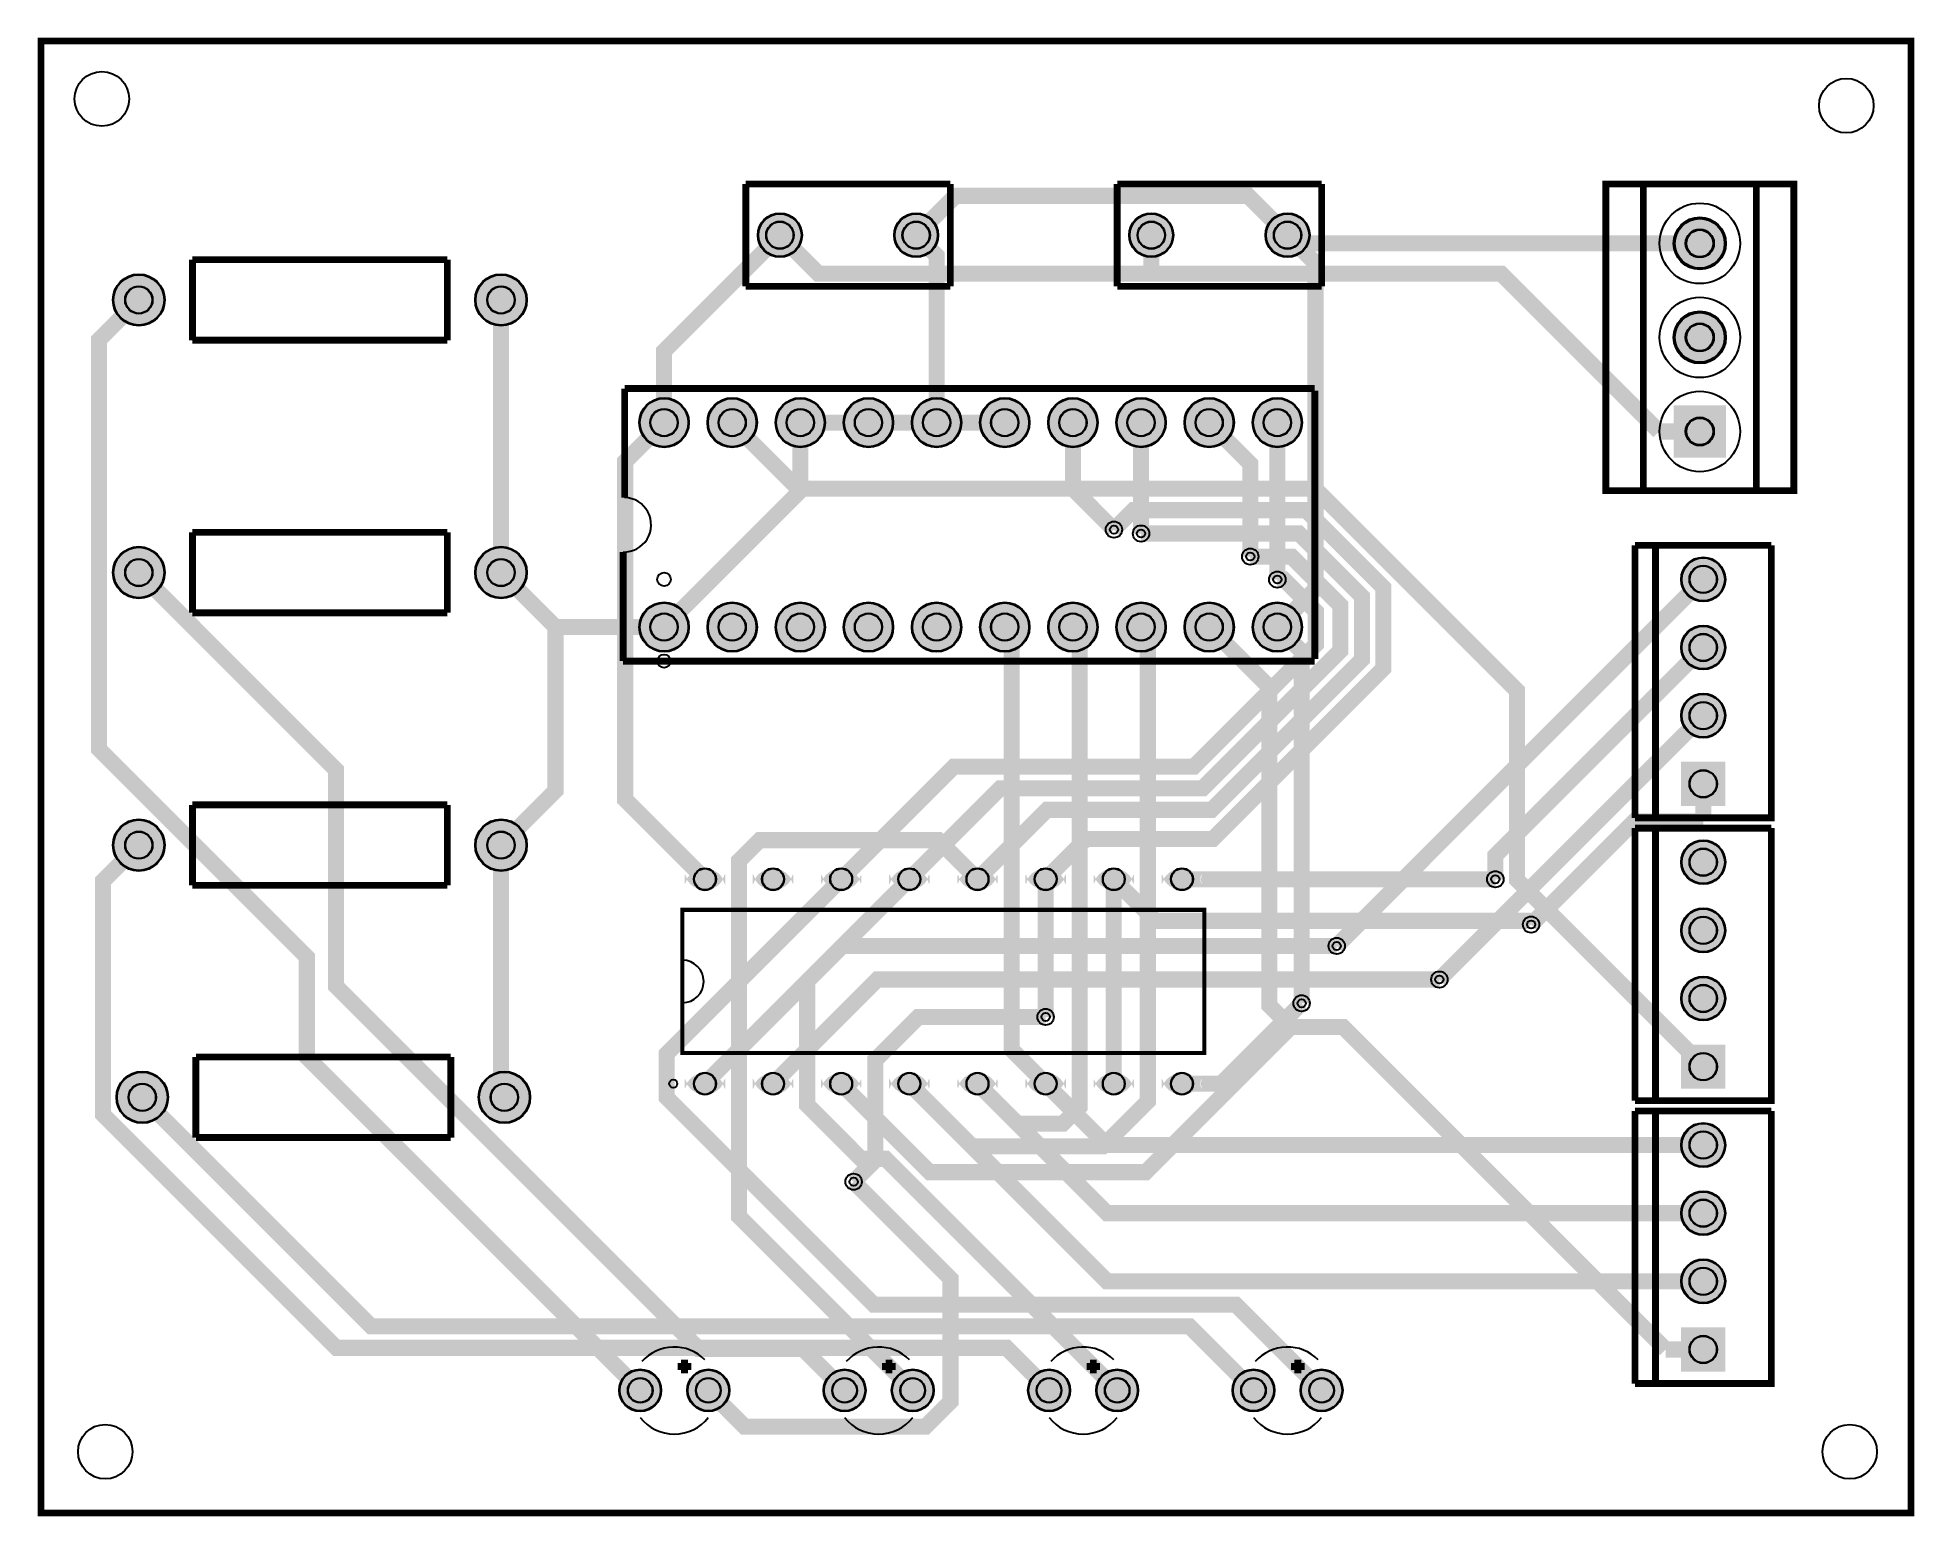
# Model space of a CAD drawing. Header units: millimetres. Extents: x 6.9 to 76.8, y -2.7 to 52.5.
import ezdxf

# ---------------------------------------------------------------- set-up
doc = ezdxf.new("R2010")
doc.units = ezdxf.units.MM
for name, color, linetype, true_color in [('BoardOutLine', 7, 'Continuous', 0xff00ff), ('BottomLayer', 7, 'Continuous', 0x0000ff), ('BottomSolderMaskLayer', 7, 'Continuous', 0xaa00ff), ('Document', 7, 'Continuous', 0xffffff), ('Hole', 7, 'Continuous', 0x222222), ('Multi-Layer', 7, 'Continuous', 0xc0c0c0), ('TopLayer', 7, 'Continuous', 0xff0000), ('TopSilkLayer', 7, 'Continuous', 0xffcc00), ('TopSolderMaskLayer', 7, 'Continuous', 0x800080)]:
    doc.layers.add(name, color=color, linetype=linetype, true_color=true_color)

msp = doc.modelspace()

# ---------------------------------------------------------------- hatches: boundary and pattern name
at = {"layer": 'BottomSolderMaskLayer'}
for points in [[(33.719, 45.085, 1), (35.369, 45.085, 1)], [(38.799, 45.085, 1), (40.449, 45.085, 1)], [(47.562, 45.085, 1), (49.212, 45.085, 1)], [(52.642, 45.085, 1), (54.292, 45.085, 1)], [(67.859, 44.78, 1), (69.809, 44.78, 1)], [(9.684, 42.672, 1), (11.614, 42.672, 1)], [(23.184, 42.672, 1), (25.114, 42.672, 1)], [(67.859, 41.275, 1), (69.809, 41.275, 1)], [(29.301, 38.1, 1), (31.151, 38.1, 1)], [(31.841, 38.1, 1), (33.691, 38.1, 1)], [(34.381, 38.1, 1), (36.231, 38.1, 1)], [(36.921, 38.1, 1), (38.771, 38.1, 1)], [(39.461, 38.1, 1), (41.311, 38.1, 1)], [(42.001, 38.1, 1), (43.851, 38.1, 1)], [(44.541, 38.1, 1), (46.391, 38.1, 1)], [(47.081, 38.1, 1), (48.931, 38.1, 1)], [(49.621, 38.1, 1), (51.471, 38.1, 1)], [(52.161, 38.1, 1), (54.011, 38.1, 1)], [(67.859, 38.745), (69.809, 38.745), (69.809, 36.794), (67.859, 36.794)], [(9.684, 32.512, 1), (11.614, 32.512, 1)], [(23.184, 32.512, 1), (25.114, 32.512, 1)], [(68.136, 32.258, 1), (69.786, 32.258, 1)], [(29.301, 30.48, 1), (31.151, 30.48, 1)], [(31.841, 30.48, 1), (33.691, 30.48, 1)], [(34.381, 30.48, 1), (36.231, 30.48, 1)], [(36.921, 30.48, 1), (38.771, 30.48, 1)], [(39.461, 30.48, 1), (41.311, 30.48, 1)], [(42.001, 30.48, 1), (43.851, 30.48, 1)], [(44.541, 30.48, 1), (46.391, 30.48, 1)], [(47.081, 30.48, 1), (48.931, 30.48, 1)], [(49.621, 30.48, 1), (51.471, 30.48, 1)], [(52.161, 30.48, 1), (54.011, 30.48, 1)], [(68.136, 29.718, 1), (69.786, 29.718, 1)], [(68.136, 27.178, 1), (69.786, 27.178, 1)], [(68.136, 23.813), (68.136, 25.463), (69.786, 25.463), (69.786, 23.813)], [(9.684, 22.352, 1), (11.614, 22.352, 1)], [(23.184, 22.352, 1), (25.114, 22.352, 1)], [(68.136, 21.717, 1), (69.786, 21.717, 1)], [(32.505, 21.27, -0.785398), (30.995, 21.27), (30.995, 20.894, -0.785398), (32.505, 20.894)], [(35.045, 21.27, -0.785398), (33.535, 21.27), (33.535, 20.894, -0.785398), (35.045, 20.894)], [(37.585, 21.27, -0.785398), (36.075, 21.27), (36.075, 20.894, -0.785398), (37.585, 20.894)], [(40.125, 21.27, -0.785398), (38.615, 21.27), (38.615, 20.894, -0.785398), (40.125, 20.894)], [(42.665, 21.27, -0.785398), (41.155, 21.27), (41.155, 20.894, -0.785398), (42.665, 20.894)], [(45.205, 21.27, -0.785398), (43.695, 21.27), (43.695, 20.894, -0.785398), (45.205, 20.894)], [(47.745, 21.27, -0.785398), (46.235, 21.27), (46.235, 20.894, -0.785398), (47.745, 20.894)], [(50.285, 21.27, -0.785398), (48.775, 21.27), (48.775, 20.894, -0.785398), (50.285, 20.894)], [(68.136, 19.177, 1), (69.786, 19.177, 1)], [(68.136, 16.637, 1), (69.786, 16.637, 1)], [(68.136, 13.272), (68.136, 14.922), (69.786, 14.922), (69.786, 13.272)], [(9.811, 12.954, 1), (11.741, 12.954, 1)], [(23.311, 12.954, 1), (25.241, 12.954, 1)], [(32.505, 13.65, -0.785398), (30.995, 13.65), (30.995, 13.274, -0.785398), (32.505, 13.274)], [(35.045, 13.65, -0.785398), (33.535, 13.65), (33.535, 13.274, -0.785398), (35.045, 13.274)], [(37.585, 13.65, -0.785398), (36.075, 13.65), (36.075, 13.274, -0.785398), (37.585, 13.274)], [(40.125, 13.65, -0.785398), (38.615, 13.65), (38.615, 13.274, -0.785398), (40.125, 13.274)], [(42.665, 13.65, -0.785398), (41.155, 13.65), (41.155, 13.274, -0.785398), (42.665, 13.274)], [(45.205, 13.65, -0.785398), (43.695, 13.65), (43.695, 13.274, -0.785398), (45.205, 13.274)], [(47.745, 13.65, -0.785398), (46.235, 13.65), (46.235, 13.274, -0.785398), (47.745, 13.274)], [(50.285, 13.65, -0.785398), (48.775, 13.65), (48.775, 13.274, -0.785398), (50.285, 13.274)], [(68.136, 11.176, 1), (69.786, 11.176, 1)], [(68.136, 8.636, 1), (69.786, 8.636, 1)], [(68.136, 6.096, 1), (69.786, 6.096, 1)], [(68.136, 2.731), (68.136, 4.381), (69.786, 4.381), (69.786, 2.731)], [(28.55, 2.032, 1), (30.124, 2.032, 1)], [(31.09, 2.032, 1), (32.664, 2.032, 1)], [(36.17, 2.032, 1), (37.744, 2.032, 1)], [(38.71, 2.032, 1), (40.284, 2.032, 1)], [(43.79, 2.032, 1), (45.364, 2.032, 1)], [(46.33, 2.032, 1), (47.904, 2.032, 1)], [(51.41, 2.032, 1), (52.984, 2.032, 1)], [(53.95, 2.032, 1), (55.524, 2.032, 1)]]:
    msp.add_hatch(color=256, dxfattribs=at).paths.add_polyline_path(points)
at = {"layer": 'Multi-Layer'}
for points in [[(33.744, 45.085, 1), (35.344, 45.085, 1)], [(38.824, 45.085, 1), (40.424, 45.085, 1)], [(47.587, 45.085, 1), (49.187, 45.085, 1)], [(52.667, 45.085, 1), (54.267, 45.085, 1)], [(67.909, 44.78, 1), (69.759, 44.78, 1)], [(9.709, 42.672, 1), (11.589, 42.672, 1)], [(23.209, 42.672, 1), (25.089, 42.672, 1)], [(67.909, 41.275, 1), (69.759, 41.275, 1)], [(29.326, 38.1, 1), (31.126, 38.1, 1)], [(31.866, 38.1, 1), (33.666, 38.1, 1)], [(34.406, 38.1, 1), (36.206, 38.1, 1)], [(36.946, 38.1, 1), (38.746, 38.1, 1)], [(39.486, 38.1, 1), (41.286, 38.1, 1)], [(42.026, 38.1, 1), (43.826, 38.1, 1)], [(44.566, 38.1, 1), (46.366, 38.1, 1)], [(47.106, 38.1, 1), (48.906, 38.1, 1)], [(49.646, 38.1, 1), (51.446, 38.1, 1)], [(52.186, 38.1, 1), (53.986, 38.1, 1)], [(67.909, 38.694), (69.759, 38.694), (69.759, 36.845), (67.909, 36.845)], [(9.709, 32.512, 1), (11.589, 32.512, 1)], [(23.209, 32.512, 1), (25.089, 32.512, 1)], [(68.161, 32.258, 1), (69.761, 32.258, 1)], [(29.326, 30.48, 1), (31.126, 30.48, 1)], [(31.866, 30.48, 1), (33.666, 30.48, 1)], [(34.406, 30.48, 1), (36.206, 30.48, 1)], [(36.946, 30.48, 1), (38.746, 30.48, 1)], [(39.486, 30.48, 1), (41.286, 30.48, 1)], [(42.026, 30.48, 1), (43.826, 30.48, 1)], [(44.566, 30.48, 1), (46.366, 30.48, 1)], [(47.106, 30.48, 1), (48.906, 30.48, 1)], [(49.646, 30.48, 1), (51.446, 30.48, 1)], [(52.186, 30.48, 1), (53.986, 30.48, 1)], [(68.161, 29.718, 1), (69.761, 29.718, 1)], [(68.161, 27.178, 1), (69.761, 27.178, 1)], [(68.161, 23.838), (68.161, 25.438), (69.761, 25.438), (69.761, 23.838)], [(9.709, 22.352, 1), (11.589, 22.352, 1)], [(23.209, 22.352, 1), (25.089, 22.352, 1)], [(68.161, 21.717, 1), (69.761, 21.717, 1)], [(32.48, 21.264, -0.785398), (31.02, 21.264), (31.02, 20.9, -0.785398), (32.48, 20.9)], [(35.02, 21.264, -0.785398), (33.56, 21.264), (33.56, 20.9, -0.785398), (35.02, 20.9)], [(37.56, 21.264, -0.785398), (36.1, 21.264), (36.1, 20.9, -0.785398), (37.56, 20.9)], [(40.1, 21.264, -0.785398), (38.64, 21.264), (38.64, 20.9, -0.785398), (40.1, 20.9)], [(42.64, 21.264, -0.785398), (41.18, 21.264), (41.18, 20.9, -0.785398), (42.64, 20.9)], [(45.18, 21.264, -0.785398), (43.72, 21.264), (43.72, 20.9, -0.785398), (45.18, 20.9)], [(47.72, 21.264, -0.785398), (46.26, 21.264), (46.26, 20.9, -0.785398), (47.72, 20.9)], [(50.26, 21.264, -0.785398), (48.8, 21.264), (48.8, 20.9, -0.785398), (50.26, 20.9)], [(68.161, 19.177, 1), (69.761, 19.177, 1)], [(68.161, 16.637, 1), (69.761, 16.637, 1)], [(68.161, 13.297), (68.161, 14.897), (69.761, 14.897), (69.761, 13.297)], [(9.836, 12.954, 1), (11.716, 12.954, 1)], [(23.336, 12.954, 1), (25.216, 12.954, 1)], [(32.48, 13.644, -0.785398), (31.02, 13.644), (31.02, 13.28, -0.785398), (32.48, 13.28)], [(35.02, 13.644, -0.785398), (33.56, 13.644), (33.56, 13.28, -0.785398), (35.02, 13.28)], [(37.56, 13.644, -0.785398), (36.1, 13.644), (36.1, 13.28, -0.785398), (37.56, 13.28)], [(40.1, 13.644, -0.785398), (38.64, 13.644), (38.64, 13.28, -0.785398), (40.1, 13.28)], [(42.64, 13.644, -0.785398), (41.18, 13.644), (41.18, 13.28, -0.785398), (42.64, 13.28)], [(45.18, 13.644, -0.785398), (43.72, 13.644), (43.72, 13.28, -0.785398), (45.18, 13.28)], [(47.72, 13.644, -0.785398), (46.26, 13.644), (46.26, 13.28, -0.785398), (47.72, 13.28)], [(50.26, 13.644, -0.785398), (48.8, 13.644), (48.8, 13.28, -0.785398), (50.26, 13.28)], [(68.161, 11.176, 1), (69.761, 11.176, 1)], [(68.161, 8.636, 1), (69.761, 8.636, 1)], [(68.161, 6.096, 1), (69.761, 6.096, 1)], [(68.161, 2.756), (68.161, 4.356), (69.761, 4.356), (69.761, 2.756)], [(28.575, 2.032, 1), (30.099, 2.032, 1)], [(31.115, 2.032, 1), (32.639, 2.032, 1)], [(36.195, 2.032, 1), (37.719, 2.032, 1)], [(38.735, 2.032, 1), (40.259, 2.032, 1)], [(43.815, 2.032, 1), (45.339, 2.032, 1)], [(46.355, 2.032, 1), (47.879, 2.032, 1)], [(51.435, 2.032, 1), (52.959, 2.032, 1)], [(53.975, 2.032, 1), (55.499, 2.032, 1)]]:
    msp.add_hatch(color=256, dxfattribs=at).paths.add_polyline_path(points)
at = {"layer": 'TopSolderMaskLayer'}
for points in [[(33.719, 45.085, 1), (35.369, 45.085, 1)], [(38.799, 45.085, 1), (40.449, 45.085, 1)], [(47.562, 45.085, 1), (49.212, 45.085, 1)], [(52.642, 45.085, 1), (54.292, 45.085, 1)], [(67.859, 44.78, 1), (69.809, 44.78, 1)], [(9.684, 42.672, 1), (11.614, 42.672, 1)], [(23.184, 42.672, 1), (25.114, 42.672, 1)], [(67.859, 41.275, 1), (69.809, 41.275, 1)], [(29.301, 38.1, 1), (31.151, 38.1, 1)], [(31.841, 38.1, 1), (33.691, 38.1, 1)], [(34.381, 38.1, 1), (36.231, 38.1, 1)], [(36.921, 38.1, 1), (38.771, 38.1, 1)], [(39.461, 38.1, 1), (41.311, 38.1, 1)], [(42.001, 38.1, 1), (43.851, 38.1, 1)], [(44.541, 38.1, 1), (46.391, 38.1, 1)], [(47.081, 38.1, 1), (48.931, 38.1, 1)], [(49.621, 38.1, 1), (51.471, 38.1, 1)], [(52.161, 38.1, 1), (54.011, 38.1, 1)], [(67.859, 38.745), (69.809, 38.745), (69.809, 36.794), (67.859, 36.794)], [(9.684, 32.512, 1), (11.614, 32.512, 1)], [(23.184, 32.512, 1), (25.114, 32.512, 1)], [(68.136, 32.258, 1), (69.786, 32.258, 1)], [(29.301, 30.48, 1), (31.151, 30.48, 1)], [(31.841, 30.48, 1), (33.691, 30.48, 1)], [(34.381, 30.48, 1), (36.231, 30.48, 1)], [(36.921, 30.48, 1), (38.771, 30.48, 1)], [(39.461, 30.48, 1), (41.311, 30.48, 1)], [(42.001, 30.48, 1), (43.851, 30.48, 1)], [(44.541, 30.48, 1), (46.391, 30.48, 1)], [(47.081, 30.48, 1), (48.931, 30.48, 1)], [(49.621, 30.48, 1), (51.471, 30.48, 1)], [(52.161, 30.48, 1), (54.011, 30.48, 1)], [(68.136, 29.718, 1), (69.786, 29.718, 1)], [(68.136, 27.178, 1), (69.786, 27.178, 1)], [(68.136, 23.813), (68.136, 25.463), (69.786, 25.463), (69.786, 23.813)], [(9.684, 22.352, 1), (11.614, 22.352, 1)], [(23.184, 22.352, 1), (25.114, 22.352, 1)], [(68.136, 21.717, 1), (69.786, 21.717, 1)], [(32.505, 21.27, -0.785398), (30.995, 21.27), (30.995, 20.894, -0.785398), (32.505, 20.894)], [(35.045, 21.27, -0.785398), (33.535, 21.27), (33.535, 20.894, -0.785398), (35.045, 20.894)], [(37.585, 21.27, -0.785398), (36.075, 21.27), (36.075, 20.894, -0.785398), (37.585, 20.894)], [(40.125, 21.27, -0.785398), (38.615, 21.27), (38.615, 20.894, -0.785398), (40.125, 20.894)], [(42.665, 21.27, -0.785398), (41.155, 21.27), (41.155, 20.894, -0.785398), (42.665, 20.894)], [(45.205, 21.27, -0.785398), (43.695, 21.27), (43.695, 20.894, -0.785398), (45.205, 20.894)], [(47.745, 21.27, -0.785398), (46.235, 21.27), (46.235, 20.894, -0.785398), (47.745, 20.894)], [(50.285, 21.27, -0.785398), (48.775, 21.27), (48.775, 20.894, -0.785398), (50.285, 20.894)], [(68.136, 19.177, 1), (69.786, 19.177, 1)], [(68.136, 16.637, 1), (69.786, 16.637, 1)], [(68.136, 13.272), (68.136, 14.922), (69.786, 14.922), (69.786, 13.272)], [(9.811, 12.954, 1), (11.741, 12.954, 1)], [(23.311, 12.954, 1), (25.241, 12.954, 1)], [(32.505, 13.65, -0.785398), (30.995, 13.65), (30.995, 13.274, -0.785398), (32.505, 13.274)], [(35.045, 13.65, -0.785398), (33.535, 13.65), (33.535, 13.274, -0.785398), (35.045, 13.274)], [(37.585, 13.65, -0.785398), (36.075, 13.65), (36.075, 13.274, -0.785398), (37.585, 13.274)], [(40.125, 13.65, -0.785398), (38.615, 13.65), (38.615, 13.274, -0.785398), (40.125, 13.274)], [(42.665, 13.65, -0.785398), (41.155, 13.65), (41.155, 13.274, -0.785398), (42.665, 13.274)], [(45.205, 13.65, -0.785398), (43.695, 13.65), (43.695, 13.274, -0.785398), (45.205, 13.274)], [(47.745, 13.65, -0.785398), (46.235, 13.65), (46.235, 13.274, -0.785398), (47.745, 13.274)], [(50.285, 13.65, -0.785398), (48.775, 13.65), (48.775, 13.274, -0.785398), (50.285, 13.274)], [(68.136, 11.176, 1), (69.786, 11.176, 1)], [(68.136, 8.636, 1), (69.786, 8.636, 1)], [(68.136, 6.096, 1), (69.786, 6.096, 1)], [(68.136, 2.731), (68.136, 4.381), (69.786, 4.381), (69.786, 2.731)], [(28.55, 2.032, 1), (30.124, 2.032, 1)], [(31.09, 2.032, 1), (32.664, 2.032, 1)], [(36.17, 2.032, 1), (37.744, 2.032, 1)], [(38.71, 2.032, 1), (40.284, 2.032, 1)], [(43.79, 2.032, 1), (45.364, 2.032, 1)], [(46.33, 2.032, 1), (47.904, 2.032, 1)], [(51.41, 2.032, 1), (52.984, 2.032, 1)], [(53.95, 2.032, 1), (55.524, 2.032, 1)]]:
    msp.add_hatch(color=256, dxfattribs=at).paths.add_polyline_path(points)

# ---------------------------------------------------------------- linework, layer by layer
at = {"layer": 'BoardOutLine', "const_width": 0.254}
msp.add_lwpolyline([(7, 48.999), (7, 52.324), (76.708, 52.324), (76.708, -2.54), (7, -2.54), (7, 48.999)], close=True, dxfattribs=at)
at = {"layer": 'BottomLayer', "const_width": 0.6}
for points in [[(30.226, 38.1), (30.226, 40.767), (34.544, 45.085)], [(40.386, 38.1), (40.386, 44.323), (39.624, 45.085)], [(53.086, 30.48), (54.51, 31.904), (54.51, 44.042), (53.467, 45.085)], [(10.649, 42.672), (9.165, 41.188), (9.165, 25.93), (16.911, 18.185), (16.911, 14.458), (29.337, 2.032)], [(24.149, 42.672), (24.149, 32.512)], [(31.75, 21.082), (28.778, 24.054), (28.778, 36.652), (30.226, 38.1)], [(30.226, 30.48), (35.306, 35.56), (35.306, 38.1)], [(45.466, 38.1), (45.466, 35.64), (46.995, 34.111)], [(48.006, 38.1), (48.006, 33.966)], [(50.546, 38.1), (52.077, 36.569), (52.077, 33.108)], [(53.086, 38.1), (53.086, 32.251)], [(36.957, 2.032), (35.415, 3.574), (31.522, 3.574), (17.998, 17.098), (17.998, 25.163), (10.649, 32.512)], [(68.961, 32.258), (55.299, 18.596)], [(48.006, 30.48), (48.26, 30.226), (48.26, 12.806), (46.578, 11.124), (41.708, 11.124), (39.37, 13.462)], [(45.466, 30.48), (45.72, 30.226), (45.72, 12.605), (45.089, 11.974), (43.398, 11.974), (41.91, 13.462)], [(42.926, 30.48), (43.18, 30.226), (43.18, 14.732), (44.45, 13.462)], [(50.546, 30.48), (52.786, 28.24), (52.786, 16.377), (53.588, 15.575)], [(53.086, 30.48), (53.99, 29.576), (53.99, 16.459)], [(68.961, 29.718), (61.212, 21.969), (61.212, 21.082)], [(68.961, 27.178), (59.127, 17.344)], [(68.961, 24.638), (68.961, 23.236)], [(68.961, 23.236), (66.389, 23.236), (62.546, 19.393)], [(24.276, 12.954), (24.149, 13.081), (24.149, 22.352)], [(39.497, 2.032), (33.02, 8.509), (33.02, 21.768), (33.792, 22.539), (40.453, 22.539), (41.91, 21.082)], [(47.117, 2.032), (38.489, 10.66), (37.573, 10.66), (35.56, 12.674), (35.56, 17.272), (39.37, 21.082)], [(44.45, 21.082), (44.45, 15.95)], [(46.99, 21.082), (46.99, 13.462)], [(53.588, 15.575), (48.179, 10.165), (40.127, 10.165), (36.83, 13.462)], [(67.559, 3.556), (55.541, 15.575), (53.588, 15.575)], [(31.877, 2.032), (33.226, 0.683), (39.972, 0.683), (40.902, 1.613), (40.902, 6.196), (37.292, 9.807)], [(68.961, 3.556), (67.559, 3.556)]]:
    msp.add_lwpolyline(points, dxfattribs=at)
at = {"layer": 'BottomSolderMaskLayer'}
for centre, radius in [((34.544, 45.085), 0.825), ((34.544, 45.085), 0.516), ((39.624, 45.085), 0.825), ((39.624, 45.085), 0.516), ((48.387, 45.085), 0.825), ((48.387, 45.085), 0.516), ((53.467, 45.085), 0.825), ((53.467, 45.085), 0.516), ((68.834, 44.78), 0.975), ((68.834, 44.78), 0.528), ((10.649, 42.672), 0.965), ((24.149, 42.672), 0.965), ((10.649, 42.672), 0.514), ((24.149, 42.672), 0.514), ((68.834, 41.275), 0.975), ((68.834, 41.275), 0.528), ((30.226, 38.1), 0.925), ((30.226, 38.1), 0.514), ((32.766, 38.1), 0.925), ((32.766, 38.1), 0.514), ((35.306, 38.1), 0.925), ((35.306, 38.1), 0.514), ((37.846, 38.1), 0.925), ((37.846, 38.1), 0.514), ((40.386, 38.1), 0.925), ((40.386, 38.1), 0.514), ((42.926, 38.1), 0.925), ((42.926, 38.1), 0.514), ((45.466, 38.1), 0.925), ((45.466, 38.1), 0.514), ((48.006, 38.1), 0.925), ((48.006, 38.1), 0.514), ((50.546, 38.1), 0.925), ((50.546, 38.1), 0.514), ((53.086, 38.1), 0.925), ((53.086, 38.1), 0.514), ((68.834, 37.77), 0.528), ((10.649, 32.512), 0.965), ((10.649, 32.512), 0.514), ((24.149, 32.512), 0.965), ((24.149, 32.512), 0.514), ((68.961, 32.258), 0.825), ((68.961, 32.258), 0.516), ((30.226, 30.48), 0.925), ((30.226, 30.48), 0.514), ((32.766, 30.48), 0.925), ((32.766, 30.48), 0.514), ((35.306, 30.48), 0.925), ((35.306, 30.48), 0.514), ((37.846, 30.48), 0.925), ((37.846, 30.48), 0.514), ((40.386, 30.48), 0.925), ((40.386, 30.48), 0.514), ((42.926, 30.48), 0.925), ((42.926, 30.48), 0.514), ((45.466, 30.48), 0.925), ((45.466, 30.48), 0.514), ((48.006, 30.48), 0.925), ((48.006, 30.48), 0.514), ((50.546, 30.48), 0.925), ((50.546, 30.48), 0.514), ((53.086, 30.48), 0.925), ((53.086, 30.48), 0.514), ((68.961, 29.718), 0.825), ((68.961, 29.718), 0.516), ((68.961, 27.178), 0.825), ((68.961, 27.178), 0.516), ((68.961, 24.638), 0.516), ((10.649, 22.352), 0.965), ((24.149, 22.352), 0.965), ((10.649, 22.352), 0.514), ((24.149, 22.352), 0.514), ((68.961, 21.717), 0.825), ((68.961, 21.717), 0.516), ((31.75, 21.082), 0.414), ((34.29, 21.082), 0.414), ((36.83, 21.082), 0.414), ((39.37, 21.082), 0.414), ((41.91, 21.082), 0.414), ((44.45, 21.082), 0.414), ((46.99, 21.082), 0.414), ((49.53, 21.082), 0.414), ((68.961, 19.177), 0.825), ((68.961, 19.177), 0.516), ((68.961, 16.637), 0.825), ((68.961, 16.637), 0.516), ((68.961, 14.097), 0.516), ((10.776, 12.954), 0.965), ((10.776, 12.954), 0.514), ((24.276, 12.954), 0.965), ((24.276, 12.954), 0.514), ((31.75, 13.462), 0.414), ((34.29, 13.462), 0.414), ((36.83, 13.462), 0.414), ((39.37, 13.462), 0.414), ((41.91, 13.462), 0.414), ((44.45, 13.462), 0.414), ((46.99, 13.462), 0.414), ((49.53, 13.462), 0.414), ((68.961, 11.176), 0.825), ((68.961, 11.176), 0.516), ((68.961, 8.636), 0.825), ((68.961, 8.636), 0.516), ((68.961, 6.096), 0.825), ((68.961, 6.096), 0.516), ((68.961, 3.556), 0.516), ((29.337, 2.032), 0.787), ((31.877, 2.032), 0.787), ((36.957, 2.032), 0.787), ((39.497, 2.032), 0.787), ((44.577, 2.032), 0.787), ((47.117, 2.032), 0.787), ((52.197, 2.032), 0.787), ((54.737, 2.032), 0.787), ((29.337, 2.032), 0.465), ((31.877, 2.032), 0.465), ((36.957, 2.032), 0.465), ((39.497, 2.032), 0.465), ((44.577, 2.032), 0.465), ((47.117, 2.032), 0.465), ((52.197, 2.032), 0.465), ((54.737, 2.032), 0.465)]:
    msp.add_circle(centre, radius, dxfattribs=at)
at = {"layer": 'Document'}
for centre, radius in [((30.226, 29.21), 0.25), ((30.568, 13.462), 0.15)]:
    msp.add_circle(centre, radius, dxfattribs=at)
at = {"layer": 'Hole'}
for centre in [(46.995, 34.111), (48.006, 33.966), (52.077, 33.108), (53.086, 32.251), (61.212, 21.082), (62.546, 19.393), (55.299, 18.596), (59.127, 17.344), (44.45, 15.95), (53.99, 16.459), (37.292, 9.807)]:
    msp.add_circle(centre, 0.153, dxfattribs=at)
at = {"layer": 'Multi-Layer'}
for centre, radius in [((9.271, 50.165), 1.016), ((74.295, 49.911), 1.016), ((34.544, 45.085), 0.8), ((34.544, 45.085), 0.5), ((39.624, 45.085), 0.8), ((39.624, 45.085), 0.5), ((48.387, 45.085), 0.8), ((48.387, 45.085), 0.5), ((53.467, 45.085), 0.8), ((53.467, 45.085), 0.5), ((68.834, 44.78), 0.925), ((68.834, 44.78), 0.5), ((10.649, 42.672), 0.94), ((24.149, 42.672), 0.94), ((10.649, 42.672), 0.5), ((24.149, 42.672), 0.5), ((68.834, 41.275), 0.925), ((68.834, 41.275), 0.5), ((30.226, 38.1), 0.9), ((30.226, 38.1), 0.5), ((32.766, 38.1), 0.9), ((32.766, 38.1), 0.5), ((35.306, 38.1), 0.9), ((35.306, 38.1), 0.5), ((37.846, 38.1), 0.9), ((37.846, 38.1), 0.5), ((40.386, 38.1), 0.9), ((40.386, 38.1), 0.5), ((42.926, 38.1), 0.9), ((42.926, 38.1), 0.5), ((45.466, 38.1), 0.9), ((45.466, 38.1), 0.5), ((48.006, 38.1), 0.9), ((48.006, 38.1), 0.5), ((50.546, 38.1), 0.9), ((50.546, 38.1), 0.5), ((53.086, 38.1), 0.9), ((53.086, 38.1), 0.5), ((68.834, 37.77), 0.5), ((46.995, 34.111), 0.305), ((48.006, 33.966), 0.305), ((10.649, 32.512), 0.94), ((10.649, 32.512), 0.5), ((24.149, 32.512), 0.94), ((24.149, 32.512), 0.5), ((52.077, 33.108), 0.305), ((68.961, 32.258), 0.8), ((53.086, 32.251), 0.305), ((68.961, 32.258), 0.5), ((30.226, 30.48), 0.9), ((30.226, 30.48), 0.5), ((32.766, 30.48), 0.9), ((32.766, 30.48), 0.5), ((35.306, 30.48), 0.9), ((35.306, 30.48), 0.5), ((37.846, 30.48), 0.9), ((37.846, 30.48), 0.5), ((40.386, 30.48), 0.9), ((40.386, 30.48), 0.5), ((42.926, 30.48), 0.9), ((42.926, 30.48), 0.5), ((45.466, 30.48), 0.9), ((45.466, 30.48), 0.5), ((48.006, 30.48), 0.9), ((48.006, 30.48), 0.5), ((50.546, 30.48), 0.9), ((50.546, 30.48), 0.5), ((53.086, 30.48), 0.9), ((53.086, 30.48), 0.5), ((68.961, 29.718), 0.8), ((68.961, 29.718), 0.5), ((68.961, 27.178), 0.8), ((68.961, 27.178), 0.5), ((68.961, 24.638), 0.5), ((10.649, 22.352), 0.94), ((24.149, 22.352), 0.94), ((10.649, 22.352), 0.5), ((24.149, 22.352), 0.5), ((68.961, 21.717), 0.8), ((68.961, 21.717), 0.5), ((31.75, 21.082), 0.4), ((34.29, 21.082), 0.4), ((36.83, 21.082), 0.4), ((39.37, 21.082), 0.4), ((41.91, 21.082), 0.4), ((44.45, 21.082), 0.4), ((46.99, 21.082), 0.4), ((49.53, 21.082), 0.4), ((61.212, 21.082), 0.305), ((62.546, 19.393), 0.305), ((68.961, 19.177), 0.8), ((68.961, 19.177), 0.5), ((55.299, 18.596), 0.305), ((59.127, 17.344), 0.305), ((68.961, 16.637), 0.8), ((68.961, 16.637), 0.5), ((44.45, 15.95), 0.305), ((53.99, 16.459), 0.305), ((68.961, 14.097), 0.5), ((10.776, 12.954), 0.94), ((10.776, 12.954), 0.5), ((24.276, 12.954), 0.94), ((24.276, 12.954), 0.5), ((31.75, 13.462), 0.4), ((34.29, 13.462), 0.4), ((36.83, 13.462), 0.4), ((39.37, 13.462), 0.4), ((41.91, 13.462), 0.4), ((44.45, 13.462), 0.4), ((46.99, 13.462), 0.4), ((49.53, 13.462), 0.4), ((68.961, 11.176), 0.8), ((68.961, 11.176), 0.5), ((37.292, 9.807), 0.305), ((68.961, 8.636), 0.8), ((68.961, 8.636), 0.5), ((68.961, 6.096), 0.8), ((68.961, 6.096), 0.5), ((68.961, 3.556), 0.5), ((29.337, 2.032), 0.762), ((29.337, 2.032), 0.45), ((31.877, 2.032), 0.762), ((31.877, 2.032), 0.45), ((36.957, 2.032), 0.762), ((36.957, 2.032), 0.45), ((39.497, 2.032), 0.762), ((39.497, 2.032), 0.45), ((44.577, 2.032), 0.762), ((44.577, 2.032), 0.45), ((47.117, 2.032), 0.762), ((47.117, 2.032), 0.45), ((52.197, 2.032), 0.762), ((52.197, 2.032), 0.45), ((54.737, 2.032), 0.762), ((54.737, 2.032), 0.45), ((9.398, -0.254), 1.016), ((74.422, -0.254), 1.016)]:
    msp.add_circle(centre, radius, dxfattribs=at)
at = {"layer": 'TopLayer', "const_width": 0.6}
for points in [[(39.624, 45.085), (41.09, 46.551), (52.001, 46.551), (53.467, 45.085)], [(34.544, 45.085), (35.974, 43.655), (48.387, 43.655)], [(48.387, 43.655), (48.387, 45.085)], [(68.834, 44.78), (53.772, 44.78), (53.467, 45.085)], [(67.308, 37.77), (61.423, 43.655), (48.387, 43.655)], [(68.961, 14.097), (68.961, 14.12), (62.019, 21.062), (62.019, 28.111), (54.491, 35.639), (35.227, 35.639), (32.766, 38.1)], [(37.846, 38.1), (35.306, 38.1)], [(40.386, 38.1), (37.846, 38.1)], [(42.926, 38.1), (40.386, 38.1)], [(68.834, 37.77), (67.308, 37.77)], [(46.995, 34.111), (47.721, 34.836), (54.159, 34.836), (57.041, 31.954), (57.041, 28.936), (50.687, 22.582), (45.95, 22.582), (44.45, 21.082)], [(48.006, 33.966), (53.894, 33.966), (56.238, 31.622), (56.238, 29.269), (50.637, 23.668), (44.497, 23.668), (41.91, 21.082)], [(52.077, 33.108), (53.617, 33.108), (55.435, 31.291), (55.435, 29.601), (50.305, 24.471), (42.759, 24.471), (39.37, 21.082)], [(26.181, 30.48), (24.149, 32.512)], [(53.086, 32.251), (53.339, 32.251), (54.522, 31.068), (54.522, 29.824), (49.972, 25.274), (41.022, 25.274), (36.83, 21.082)], [(26.181, 30.48), (26.181, 24.384), (24.149, 22.352)], [(30.226, 30.48), (26.181, 30.48)], [(10.649, 22.352), (9.31, 21.013), (9.31, 12.32), (18.014, 3.616), (42.993, 3.616), (44.577, 2.032)], [(54.737, 2.032), (51.547, 5.222), (38.05, 5.222), (30.324, 12.948), (30.324, 14.576), (36.83, 21.082)], [(62.546, 19.393), (62.407, 19.533), (48.539, 19.533), (46.99, 21.082)], [(49.53, 21.082), (61.212, 21.082)], [(31.75, 13.462), (36.884, 18.596), (55.299, 18.596)], [(34.29, 13.462), (38.172, 17.344), (59.127, 17.344)], [(37.292, 9.807), (38.1, 10.615), (38.1, 14.344), (39.706, 15.95), (44.45, 15.95)], [(49.53, 13.462), (50.993, 13.462), (53.99, 16.459)], [(68.961, 6.096), (46.736, 6.096), (39.37, 13.462)], [(68.961, 8.636), (46.736, 8.636), (41.91, 13.462)], [(68.961, 11.176), (46.736, 11.176), (44.45, 13.462)], [(52.197, 2.032), (49.81, 4.419), (19.311, 4.419), (10.776, 12.954)]]:
    msp.add_lwpolyline(points, dxfattribs=at)
at = {"layer": 'TopSilkLayer', "const_width": 0.254}
for points in [[(33.274, 46.99), (40.894, 46.99)], [(33.274, 43.18), (33.274, 46.99)], [(40.894, 46.99), (40.894, 43.18)], [(47.117, 46.99), (54.737, 46.99)], [(47.117, 43.18), (47.117, 46.99)], [(54.737, 46.99), (54.737, 43.18)], [(66.726, 46.99), (66.726, 35.56)], [(70.942, 35.56), (70.942, 46.99)], [(12.649, 44.172), (22.149, 44.172)], [(12.649, 41.172), (12.649, 44.172)], [(22.149, 44.172), (22.149, 41.172)], [(40.894, 43.18), (33.274, 43.18)], [(54.737, 43.18), (47.117, 43.18)], [(22.149, 41.172), (12.649, 41.172)], [(28.756, 39.37), (28.756, 35.687)], [(28.756, 39.37), (54.483, 39.37)], [(54.483, 39.29), (54.483, 29.29)], [(28.756, 35.687), (28.756, 35.306)], [(12.649, 34.012), (22.149, 34.012)], [(12.649, 31.012), (12.649, 34.012)], [(22.149, 34.012), (22.149, 31.012)], [(66.421, 23.368), (66.421, 33.528)], [(66.421, 33.528), (71.501, 33.528)], [(66.421, 23.368), (71.501, 23.368), (71.501, 33.528)], [(67.183, 23.368), (67.183, 33.528)], [(28.702, 29.21), (28.702, 33.274)], [(22.149, 31.012), (12.649, 31.012)], [(28.702, 29.21), (54.483, 29.21)], [(12.649, 23.852), (22.149, 23.852)], [(12.649, 20.852), (12.649, 23.852)], [(22.149, 23.852), (22.149, 20.852)], [(66.421, 12.827), (66.421, 22.987)], [(66.421, 22.987), (71.501, 22.987)], [(66.421, 12.827), (71.501, 12.827), (71.501, 22.987)], [(67.183, 12.827), (67.183, 22.987)], [(22.149, 20.852), (12.649, 20.852)], [(12.776, 14.454), (22.276, 14.454)], [(12.776, 11.454), (12.776, 14.454)], [(22.276, 14.454), (22.276, 11.454)], [(66.421, 2.286), (66.421, 12.446)], [(66.421, 12.446), (71.501, 12.446)], [(66.421, 2.286), (71.501, 2.286), (71.501, 12.446)], [(67.183, 2.286), (67.183, 12.446)], [(22.276, 11.454), (12.776, 11.454)], [(30.734, 2.921), (31.242, 2.921)], [(30.988, 3.175), (30.988, 2.667)], [(38.354, 2.921), (38.862, 2.921)], [(38.608, 3.175), (38.608, 2.667)], [(45.974, 2.921), (46.482, 2.921)], [(46.228, 3.175), (46.228, 2.667)], [(53.594, 2.921), (54.102, 2.921)], [(53.848, 3.175), (53.848, 2.667)]]:
    msp.add_lwpolyline(points, dxfattribs=at)
at = {"layer": 'TopSilkLayer'}
for points, const_width in [([(65.329, 35.56), (65.329, 46.99), (66.726, 46.99), (70.942, 46.99), (72.339, 46.99), (72.339, 35.56), (70.942, 35.56), (66.726, 35.56), (65.329, 35.56)], 0.254), ([(30.911, 14.603), (30.911, 19.941), (50.369, 19.941), (50.369, 14.603), (30.911, 14.603)], 0.152)]:
    msp.add_lwpolyline(points, close=True, dxfattribs=dict(at, const_width=const_width))
for centre, radius in [((68.834, 44.78), 1.499), ((68.834, 41.275), 1.499), ((68.834, 37.77), 1.499), ((30.226, 32.258), 0.254), ((30.568, 13.462), 0.15)]:
    msp.add_circle(centre, radius, dxfattribs=at)
for centre, radius, start, end in [((28.729, 34.29), 1.016, 268.47772, 88.47772), ((30.911, 17.272), 0.794, 270, 90), ((30.607, 2.032), 1.616, 45.00018, 138.3661), ((38.227, 2.032), 1.616, 45.00018, 138.3661), ((45.847, 2.032), 1.616, 45.00018, 138.3661), ((53.467, 2.032), 1.616, 45.00018, 138.3661), ((30.607, 2.032), 1.626, 218.65954, 321.34046), ((38.227, 2.032), 1.626, 218.65954, 321.34046), ((45.847, 2.032), 1.626, 218.65954, 321.34046), ((53.467, 2.032), 1.626, 218.65954, 321.34046)]:
    msp.add_arc(centre, radius, start, end, dxfattribs=at)
at = {"layer": 'TopSolderMaskLayer'}
for centre, radius in [((34.544, 45.085), 0.825), ((34.544, 45.085), 0.516), ((39.624, 45.085), 0.825), ((39.624, 45.085), 0.516), ((48.387, 45.085), 0.825), ((48.387, 45.085), 0.516), ((53.467, 45.085), 0.825), ((53.467, 45.085), 0.516), ((68.834, 44.78), 0.975), ((68.834, 44.78), 0.528), ((10.649, 42.672), 0.965), ((24.149, 42.672), 0.965), ((10.649, 42.672), 0.514), ((24.149, 42.672), 0.514), ((68.834, 41.275), 0.975), ((68.834, 41.275), 0.528), ((30.226, 38.1), 0.925), ((30.226, 38.1), 0.514), ((32.766, 38.1), 0.925), ((32.766, 38.1), 0.514), ((35.306, 38.1), 0.925), ((35.306, 38.1), 0.514), ((37.846, 38.1), 0.925), ((37.846, 38.1), 0.514), ((40.386, 38.1), 0.925), ((40.386, 38.1), 0.514), ((42.926, 38.1), 0.925), ((42.926, 38.1), 0.514), ((45.466, 38.1), 0.925), ((45.466, 38.1), 0.514), ((48.006, 38.1), 0.925), ((48.006, 38.1), 0.514), ((50.546, 38.1), 0.925), ((50.546, 38.1), 0.514), ((53.086, 38.1), 0.925), ((53.086, 38.1), 0.514), ((68.834, 37.77), 0.528), ((10.649, 32.512), 0.965), ((10.649, 32.512), 0.514), ((24.149, 32.512), 0.965), ((24.149, 32.512), 0.514), ((68.961, 32.258), 0.825), ((68.961, 32.258), 0.516), ((30.226, 30.48), 0.925), ((30.226, 30.48), 0.514), ((32.766, 30.48), 0.925), ((32.766, 30.48), 0.514), ((35.306, 30.48), 0.925), ((35.306, 30.48), 0.514), ((37.846, 30.48), 0.925), ((37.846, 30.48), 0.514), ((40.386, 30.48), 0.925), ((40.386, 30.48), 0.514), ((42.926, 30.48), 0.925), ((42.926, 30.48), 0.514), ((45.466, 30.48), 0.925), ((45.466, 30.48), 0.514), ((48.006, 30.48), 0.925), ((48.006, 30.48), 0.514), ((50.546, 30.48), 0.925), ((50.546, 30.48), 0.514), ((53.086, 30.48), 0.925), ((53.086, 30.48), 0.514), ((68.961, 29.718), 0.825), ((68.961, 29.718), 0.516), ((68.961, 27.178), 0.825), ((68.961, 27.178), 0.516), ((68.961, 24.638), 0.516), ((10.649, 22.352), 0.965), ((24.149, 22.352), 0.965), ((10.649, 22.352), 0.514), ((24.149, 22.352), 0.514), ((68.961, 21.717), 0.825), ((68.961, 21.717), 0.516), ((31.75, 21.082), 0.414), ((34.29, 21.082), 0.414), ((36.83, 21.082), 0.414), ((39.37, 21.082), 0.414), ((41.91, 21.082), 0.414), ((44.45, 21.082), 0.414), ((46.99, 21.082), 0.414), ((49.53, 21.082), 0.414), ((68.961, 19.177), 0.825), ((68.961, 19.177), 0.516), ((68.961, 16.637), 0.825), ((68.961, 16.637), 0.516), ((68.961, 14.097), 0.516), ((10.776, 12.954), 0.965), ((10.776, 12.954), 0.514), ((24.276, 12.954), 0.965), ((24.276, 12.954), 0.514), ((31.75, 13.462), 0.414), ((34.29, 13.462), 0.414), ((36.83, 13.462), 0.414), ((39.37, 13.462), 0.414), ((41.91, 13.462), 0.414), ((44.45, 13.462), 0.414), ((46.99, 13.462), 0.414), ((49.53, 13.462), 0.414), ((68.961, 11.176), 0.825), ((68.961, 11.176), 0.516), ((68.961, 8.636), 0.825), ((68.961, 8.636), 0.516), ((68.961, 6.096), 0.825), ((68.961, 6.096), 0.516), ((68.961, 3.556), 0.516), ((29.337, 2.032), 0.787), ((31.877, 2.032), 0.787), ((36.957, 2.032), 0.787), ((39.497, 2.032), 0.787), ((44.577, 2.032), 0.787), ((47.117, 2.032), 0.787), ((52.197, 2.032), 0.787), ((54.737, 2.032), 0.787), ((29.337, 2.032), 0.465), ((31.877, 2.032), 0.465), ((36.957, 2.032), 0.465), ((39.497, 2.032), 0.465), ((44.577, 2.032), 0.465), ((47.117, 2.032), 0.465), ((52.197, 2.032), 0.465), ((54.737, 2.032), 0.465)]:
    msp.add_circle(centre, radius, dxfattribs=at)

doc.saveas('drawing.dxf')
